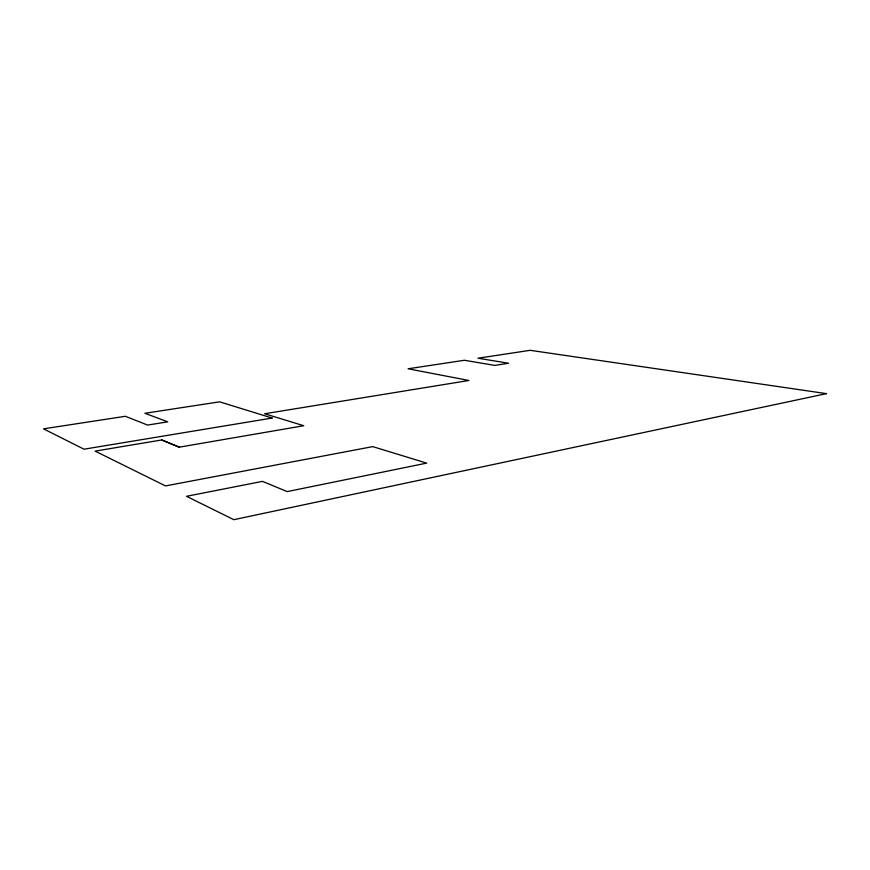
<?xml version="1.0" encoding="UTF-8"?>
<svg xmlns="http://www.w3.org/2000/svg" width="870" height="870" viewBox="0 0 870 870"><rect width="100%" height="100%" fill="white"/><g stroke="black" fill="none" stroke-linecap="round" stroke-linejoin="round"><path stroke-width="1.3" d="M161.592 439.992L179.427 447.147M826.5 393.642L233.834 519.684L186.528 496.302L262.457 481.371L287.231 491.594L426.702 463.112L372.719 446.625L165.517 485.917L95.124 451.117L161.94 439.926L179.079 447.202L303.771 425.724L264.61 413.761L468.897 380.484L408.084 368.782L464.406 360.267L494.791 365.411L508.591 363.247L477.956 358.212L530.178 350.316L826.5 393.642M272.136 418.046L84.042 449.203L43.5 428.845L125.378 416.284L147.585 425.06L167.769 421.852L144.909 413.283L219.599 401.831L272.136 418.046"/></g></svg>
